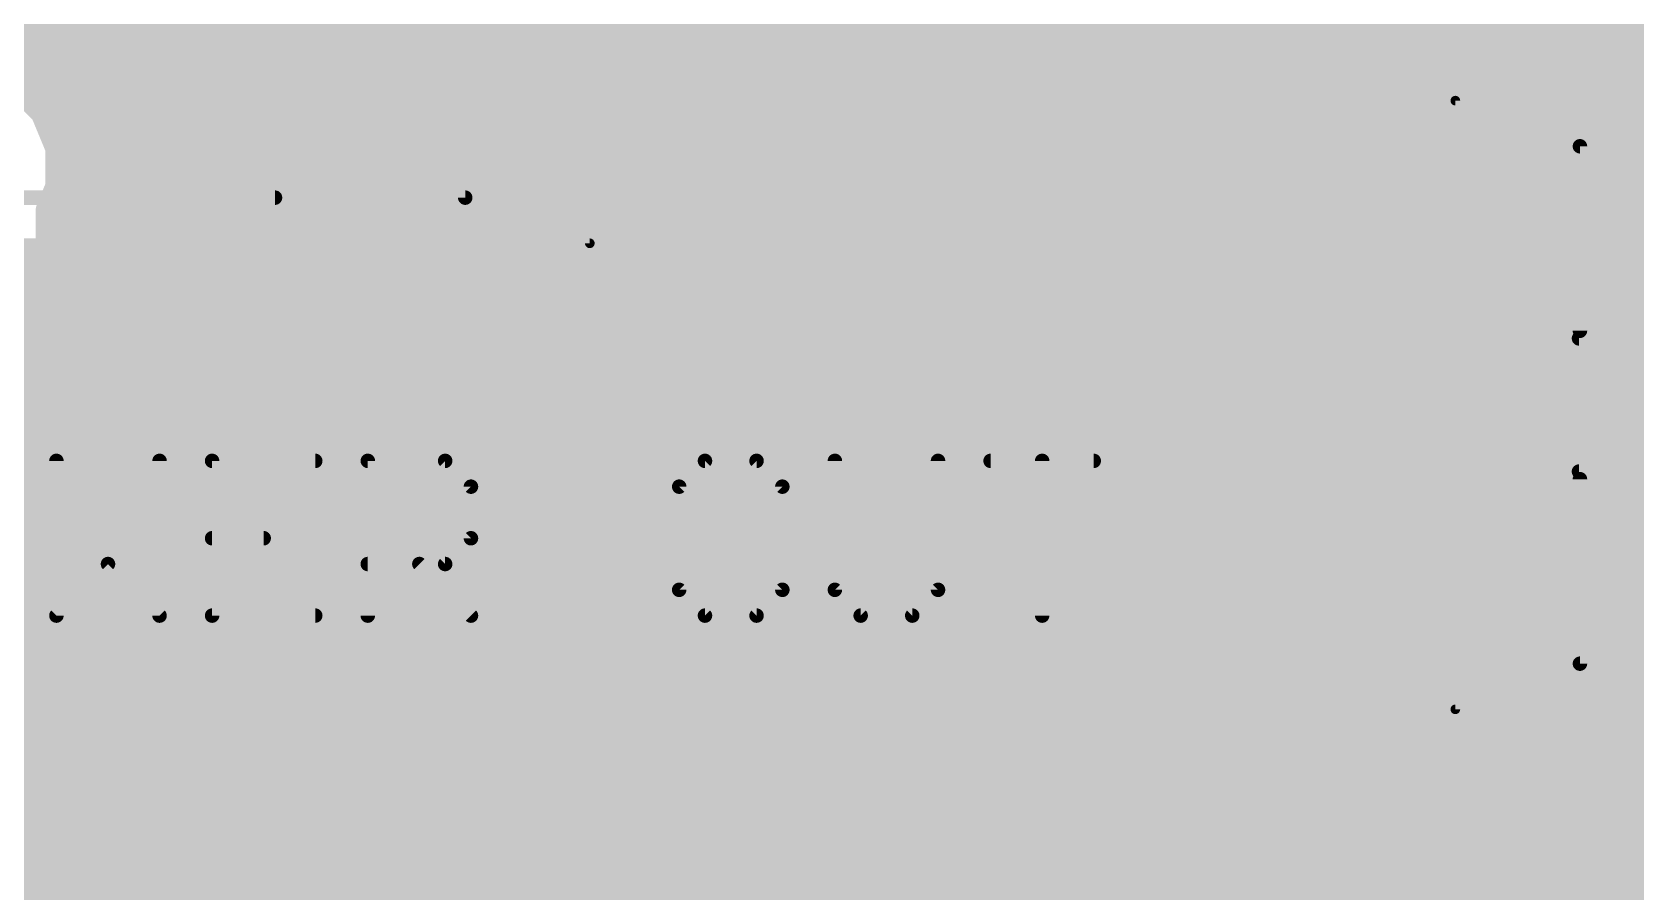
# Model space of a CAD drawing. Extents: x 0 to 10.8, y 0 to 6.1.
# Drawn here: x 8.835 to 9.498, y 0.935 to 1.291 of the extents above; entities that cross this region are included whole.
import ezdxf

# ---------------------------------------------------------------- set-up
doc = ezdxf.new("R2010")
doc.units = 0
for name, color, linetype in [('1', 22, 'CONTINUOUS'), ('16', 175, 'CONTINUOUS'), ('21', 253, 'CONTINUOUS'), ('25', 253, 'CONTINUOUS'), ('29', 253, 'CONTINUOUS'), ('31', 253, 'CONTINUOUS'), ('41', 22, 'CONTINUOUS'), ('51', 253, 'CONTINUOUS')]:
    doc.layers.add(name, color=color, linetype=linetype)

# ---------------------------------------------------------------- blocks, each defined once
blk = doc.blocks.new('RECT')
blk.add_solid([(-0.5, -0.5), (0.5, -0.5), (-0.5, 0.5), (0.5, 0.5)])

msp = doc.modelspace()

# ---------------------------------------------------------------- linework, layer by layer
at = {"layer": '1', "const_width": 0.016}
for points in [[(9.196854, 1.135118), (9.002433, 1.329539)], [(9.214413, 1.161394), (9.075421, 1.300386)], [(9.079807, 1.296), (10.129, 1.296)], [(9.095807, 1.28), (10.129, 1.28)], [(9.419583, 1.272606), (9.413728, 1.266752)], [(9.42787, 1.272606), (9.419583, 1.272606)], [(9.836906, 1.272606), (9.42787, 1.272606)], [(9.111807, 1.264), (9.413728, 1.264)], [(9.413728, 1.266752), (9.413728, 1.006496)], [(9.127807, 1.248), (9.413728, 1.248)], [(9.143807, 1.232), (9.413728, 1.232)], [(9.159807, 1.216), (9.413728, 1.216)], [(9.075421, 1.207697), (9.075421, 1.212713)], [(9.075421, 1.212713), (9.165854, 1.122276)], [(9.075421, 1.199409), (9.075421, 1.207697)], [(9.069567, 1.193555), (9.075421, 1.199409)], [(9.075421, 1.2), (9.08813, 1.2)], [(9.175807, 1.2), (9.413728, 1.2)], [(8.817303, 1.193555), (9.069567, 1.193555)], [(7.800461, 1.184), (9.10413, 1.184)], [(9.191807, 1.184), (9.413728, 1.184)], [(7.800461, 1.168), (9.12013, 1.168)], [(9.207807, 1.168), (9.413728, 1.168)], [(9.22313, 1.152677), (9.214413, 1.161394)], [(7.800461, 1.152), (9.13613, 1.152)], [(9.22785, 1.141283), (9.22313, 1.152677)], [(9.223413, 1.152), (9.413728, 1.152)], [(9.22785, 0.264807), (9.22785, 1.141283)], [(7.800461, 1.136), (9.15213, 1.136)], [(9.196854, 0.251969), (9.196854, 1.135118)], [(9.22785, 1.136), (9.413728, 1.136)], [(9.48672, 1.136626), (9.48672, 0.499701)], [(9.165854, 1.122276), (9.165854, 0.258134)], [(7.800461, 1.12), (9.165854, 1.12)], [(9.22785, 1.12), (9.413728, 1.12)], [(7.800461, 1.104), (9.165854, 1.104)], [(9.22785, 1.104), (9.413728, 1.104)], [(7.800461, 1.088), (9.165854, 1.088)], [(9.22785, 1.088), (9.413728, 1.088)], [(7.800461, 1.072), (9.165854, 1.072)], [(9.22785, 1.072), (9.413728, 1.072)], [(7.800461, 1.056), (9.165854, 1.056)], [(9.22785, 1.056), (9.413728, 1.056)], [(7.800461, 1.04), (9.165854, 1.04)], [(9.22785, 1.04), (9.413728, 1.04)], [(7.800461, 1.024), (9.165854, 1.024)], [(9.22785, 1.024), (9.413728, 1.024)], [(7.854102, 1.008), (9.165854, 1.008)], [(9.22785, 1.008), (9.413728, 1.008)], [(9.413728, 1.006496), (9.419583, 1.000642)], [(9.419583, 1.000642), (9.42787, 1.000642)], [(9.42787, 1.000642), (9.46272, 1.000642)], [(9.46272, 1.000642), (9.46272, 0.504472)], [(7.899028, 0.992), (9.165854, 0.992)], [(9.22785, 0.992), (9.46272, 0.992)], [(7.923398, 0.976), (9.165854, 0.976)], [(9.22785, 0.976), (9.46272, 0.976)], [(8.191449, 0.96), (9.165854, 0.96)], [(9.22785, 0.96), (9.46272, 0.96)], [(8.232437, 0.944), (9.165854, 0.944)], [(9.22785, 0.944), (9.46272, 0.944)], [(8.255366, 0.928), (9.165854, 0.928)], [(9.22785, 0.928), (9.46272, 0.928)]]:
    msp.add_lwpolyline(points, dxfattribs=at)
at = {"layer": '1', "const_width": 0.008}
for points in [[(9.079807, 1.3, 1), (9.079807, 1.292)], [(9.095807, 1.284, 1), (9.095807, 1.276)], [(9.419583, 1.276606, 1), (9.419583, 1.268606)], [(9.422411, 1.269778, 1), (9.416754, 1.275435)], [(9.42787, 1.276606, 1), (9.42787, 1.268606)], [(9.42787, 1.268606, 1), (9.42787, 1.276606)], [(9.111807, 1.268, 1), (9.111807, 1.26)], [(9.417728, 1.266752, 1), (9.409728, 1.266752)], [(9.4109, 1.26958, 1), (9.416557, 1.263924)], [(9.413728, 1.26, 1), (9.413728, 1.268)], [(9.127807, 1.252, 1), (9.127807, 1.244)], [(9.413728, 1.244, 1), (9.413728, 1.252)], [(9.143807, 1.236, 1), (9.143807, 1.228)], [(9.413728, 1.228, 1), (9.413728, 1.236)], [(9.159807, 1.22, 1), (9.159807, 1.212)], [(9.413728, 1.212, 1), (9.413728, 1.22)], [(9.079421, 1.212713, 1), (9.071421, 1.212713)], [(9.07825, 1.215541, 1), (9.072593, 1.209884)], [(9.079421, 1.207697, 1), (9.071421, 1.207697)], [(9.071421, 1.207697, 1), (9.079421, 1.207697)], [(9.075421, 1.204, 1), (9.075421, 1.196)], [(9.071421, 1.199409, 1), (9.079421, 1.199409)], [(9.07825, 1.196581, 1), (9.072593, 1.202238)], [(9.08813, 1.196, 1), (9.08813, 1.204)], [(9.175807, 1.204, 1), (9.175807, 1.196)], [(9.413728, 1.196, 1), (9.413728, 1.204)], [(9.066739, 1.196384, 1), (9.072395, 1.190727)], [(9.069567, 1.189555, 1), (9.069567, 1.197555)], [(9.10413, 1.18, 1), (9.10413, 1.188)], [(9.191807, 1.188, 1), (9.191807, 1.18)], [(9.413728, 1.18, 1), (9.413728, 1.188)], [(9.12013, 1.164, 1), (9.12013, 1.172)], [(9.207807, 1.172, 1), (9.207807, 1.164)], [(9.413728, 1.164, 1), (9.413728, 1.172)], [(9.217242, 1.164222, 1), (9.211585, 1.158565)], [(9.211585, 1.158565, 1), (9.217242, 1.164222)], [(9.13613, 1.148, 1), (9.13613, 1.156)], [(9.226825, 1.154208, 1), (9.219435, 1.151146)], [(9.223413, 1.156, 1), (9.223413, 1.148)], [(9.220301, 1.149849, 1), (9.225958, 1.155506)], [(9.413728, 1.148, 1), (9.413728, 1.156)], [(9.23185, 1.141283, 1), (9.22385, 1.141283)], [(9.15213, 1.132, 1), (9.15213, 1.14)], [(9.200854, 1.135118, 1), (9.192854, 1.135118)], [(9.22785, 1.14, 1), (9.22785, 1.132)], [(9.224155, 1.139752, 1), (9.231546, 1.142814)], [(9.413728, 1.132, 1), (9.413728, 1.14)], [(9.49072, 1.136626, 1), (9.48272, 1.136626)], [(9.194026, 1.13229, 1), (9.199683, 1.137947)], [(9.169854, 1.122276, 1), (9.161854, 1.122276)], [(9.163026, 1.119447, 1), (9.168683, 1.125104)], [(9.165854, 1.116, 1), (9.165854, 1.124)], [(9.22785, 1.124, 1), (9.22785, 1.116)], [(9.413728, 1.116, 1), (9.413728, 1.124)], [(9.165854, 1.1, 1), (9.165854, 1.108)], [(9.22785, 1.108, 1), (9.22785, 1.1)], [(9.413728, 1.1, 1), (9.413728, 1.108)], [(9.165854, 1.084, 1), (9.165854, 1.092)], [(9.22785, 1.092, 1), (9.22785, 1.084)], [(9.413728, 1.084, 1), (9.413728, 1.092)], [(9.165854, 1.068, 1), (9.165854, 1.076)], [(9.22785, 1.076, 1), (9.22785, 1.068)], [(9.413728, 1.068, 1), (9.413728, 1.076)], [(9.165854, 1.052, 1), (9.165854, 1.06)], [(9.22785, 1.06, 1), (9.22785, 1.052)], [(9.413728, 1.052, 1), (9.413728, 1.06)], [(9.165854, 1.036, 1), (9.165854, 1.044)], [(9.22785, 1.044, 1), (9.22785, 1.036)], [(9.413728, 1.036, 1), (9.413728, 1.044)], [(9.165854, 1.02, 1), (9.165854, 1.028)], [(9.22785, 1.028, 1), (9.22785, 1.02)], [(9.413728, 1.02, 1), (9.413728, 1.028)], [(9.165854, 1.004, 1), (9.165854, 1.012)], [(9.22785, 1.012, 1), (9.22785, 1.004)], [(9.413728, 1.004, 1), (9.413728, 1.012)], [(9.409728, 1.006496, 1), (9.417728, 1.006496)], [(9.416557, 1.009324, 1), (9.4109, 1.003668)], [(9.419583, 1.004642, 1), (9.419583, 0.996642)], [(9.416754, 0.997813, 1), (9.422411, 1.00347)], [(9.42787, 1.004642, 1), (9.42787, 0.996642)], [(9.42787, 0.996642, 1), (9.42787, 1.004642)], [(9.46672, 1.000642, 1), (9.45872, 1.000642)], [(9.46272, 0.996642, 1), (9.46272, 1.004642)], [(9.165854, 0.988, 1), (9.165854, 0.996)], [(9.22785, 0.996, 1), (9.22785, 0.988)], [(9.46272, 0.988, 1), (9.46272, 0.996)], [(9.165854, 0.972, 1), (9.165854, 0.98)], [(9.22785, 0.98, 1), (9.22785, 0.972)], [(9.46272, 0.972, 1), (9.46272, 0.98)], [(9.165854, 0.956, 1), (9.165854, 0.964)], [(9.22785, 0.964, 1), (9.22785, 0.956)], [(9.46272, 0.956, 1), (9.46272, 0.964)], [(9.165854, 0.94, 1), (9.165854, 0.948)], [(9.22785, 0.948, 1), (9.22785, 0.94)], [(9.46272, 0.94, 1), (9.46272, 0.948)], [(9.165854, 0.924, 1), (9.165854, 0.932)], [(9.22785, 0.932, 1), (9.22785, 0.924)], [(9.46272, 0.924, 1), (9.46272, 0.932)]]:
    msp.add_lwpolyline(points, format="xyb", dxfattribs=at)
at = {"layer": '16', "const_width": 0.016}
for points in [[(6.403114, 1.296), (10.754087, 1.296)], [(6.403114, 1.28), (10.754087, 1.28)], [(8.829354, 1.271449), (8.813551, 1.277996)], [(8.841449, 1.259354), (8.829354, 1.271449)], [(8.836803, 1.264), (10.754087, 1.264)], [(8.847996, 1.243551), (8.841449, 1.259354)], [(8.846154, 1.248), (10.754087, 1.248)], [(8.847996, 1.226445), (8.847996, 1.243551)], [(8.847996, 1.232), (10.754087, 1.232)], [(8.843996, 1.216791), (8.847996, 1.226445)], [(8.843996, 0.831154), (8.843996, 1.216791)], [(8.843996, 1.216), (10.754087, 1.216)], [(8.843996, 1.2), (10.754087, 1.2)], [(8.843996, 1.184), (10.754087, 1.184)], [(8.843996, 1.168), (10.754087, 1.168)], [(8.843996, 1.152), (10.754087, 1.152)], [(8.843996, 1.136), (10.754087, 1.136)], [(8.843996, 1.12), (10.754087, 1.12)], [(8.843996, 1.104), (10.754087, 1.104)], [(8.843996, 1.088), (9.677091, 1.088)], [(8.843996, 1.072), (9.666008, 1.072)], [(8.843996, 1.056), (9.664, 1.056)], [(8.843996, 1.04), (9.669315, 1.04)], [(8.843996, 1.024), (9.692835, 1.024)], [(8.843996, 1.008), (10.222299, 1.008)], [(8.843996, 0.992), (10.238299, 0.992)], [(8.843996, 0.976), (10.254299, 0.976)], [(8.843996, 0.96), (10.270299, 0.96)], [(8.843996, 0.944), (10.286299, 0.944)], [(8.843996, 0.928), (10.302299, 0.928)]]:
    msp.add_lwpolyline(points, dxfattribs=at)
at = {"layer": '16', "const_width": 0.008}
for points in [[(8.832183, 1.274277, 1), (8.826526, 1.26862)], [(8.827823, 1.267753, 1), (8.830885, 1.275144)], [(8.836803, 1.268, 1), (8.836803, 1.26)], [(8.845144, 1.260885, 1), (8.837753, 1.257823)], [(8.83862, 1.256526, 1), (8.844277, 1.262183)], [(8.846154, 1.252, 1), (8.846154, 1.244)], [(8.851996, 1.243551, 1), (8.843996, 1.243551)], [(8.844301, 1.24202, 1), (8.851691, 1.245082)], [(8.847996, 1.236, 1), (8.847996, 1.228)], [(8.843996, 1.226445, 1), (8.851996, 1.226445)], [(8.851691, 1.224914, 1), (8.844301, 1.227976)], [(8.847996, 1.216791, 1), (8.839996, 1.216791)], [(8.843996, 1.22, 1), (8.843996, 1.212)], [(8.840301, 1.218323, 1), (8.847691, 1.21526)], [(8.843996, 1.204, 1), (8.843996, 1.196)], [(8.843996, 1.188, 1), (8.843996, 1.18)], [(8.843996, 1.172, 1), (8.843996, 1.164)], [(8.843996, 1.156, 1), (8.843996, 1.148)], [(8.843996, 1.14, 1), (8.843996, 1.132)], [(8.843996, 1.124, 1), (8.843996, 1.116)], [(8.843996, 1.108, 1), (8.843996, 1.1)], [(8.843996, 1.092, 1), (8.843996, 1.084)], [(8.843996, 1.076, 1), (8.843996, 1.068)], [(8.843996, 1.06, 1), (8.843996, 1.052)], [(8.843996, 1.044, 1), (8.843996, 1.036)], [(8.843996, 1.028, 1), (8.843996, 1.02)], [(8.843996, 1.012, 1), (8.843996, 1.004)], [(8.843996, 0.996, 1), (8.843996, 0.988)], [(8.843996, 0.98, 1), (8.843996, 0.972)], [(8.843996, 0.964, 1), (8.843996, 0.956)], [(8.843996, 0.948, 1), (8.843996, 0.94)], [(8.843996, 0.932, 1), (8.843996, 0.924)]]:
    msp.add_lwpolyline(points, format="xyb", dxfattribs=at)
at = {"layer": '21', "const_width": 0.006}
msp.add_lwpolyline([(8.93511, 1.222453), (8.778417, 1.222453)], dxfattribs=at)
at = {"layer": '21', "const_width": 0.003}
msp.add_lwpolyline([(8.93511, 1.220953, 1), (8.93511, 1.223953)], format="xyb", dxfattribs=at)
at = {"layer": '25', "const_width": 0.006}
for points in [[(8.844614, 1.113488), (8.844614, 1.049437)], [(8.887315, 1.049437), (8.887315, 1.113488)], [(8.951768, 1.113488), (8.909067, 1.113488)], [(8.909067, 1.113488), (8.909067, 1.049437)], [(8.97352, 1.049437), (8.97352, 1.113488)], [(8.97352, 1.113488), (9.005543, 1.113488)], [(9.005543, 1.113488), (9.01622, 1.102815)], [(9.113098, 1.113488), (9.102425, 1.102815)], [(9.134449, 1.113488), (9.113098, 1.113488)], [(9.145126, 1.102815), (9.134449, 1.113488)], [(9.166878, 1.113488), (9.166878, 1.06011)], [(9.209579, 1.06011), (9.209579, 1.113488)], [(9.231331, 1.113488), (9.274031, 1.113488)], [(9.252681, 1.049437), (9.252681, 1.113488)], [(9.01622, 1.102815), (9.01622, 1.081461)], [(9.102425, 1.102815), (9.102425, 1.06011)], [(9.145126, 1.06011), (9.145126, 1.102815)], [(8.909067, 1.081461), (8.930417, 1.081461)], [(9.01622, 1.081461), (9.005543, 1.070787)], [(8.844614, 1.049437), (8.865965, 1.070787)], [(8.865965, 1.070787), (8.887315, 1.049437)], [(9.005543, 1.070787), (8.97352, 1.070787)], [(8.99487, 1.070787), (9.01622, 1.049437)], [(9.102425, 1.06011), (9.113098, 1.049437)], [(9.134449, 1.049437), (9.145126, 1.06011)], [(9.166878, 1.06011), (9.177551, 1.049437)], [(9.198902, 1.049437), (9.209579, 1.06011)], [(8.909067, 1.049437), (8.951768, 1.049437)], [(9.113098, 1.049437), (9.134449, 1.049437)], [(9.177551, 1.049437), (9.198902, 1.049437)]]:
    msp.add_lwpolyline(points, dxfattribs=at)
at = {"layer": '25', "const_width": 0.003}
for points in [[(8.846114, 1.113488, 1), (8.843114, 1.113488)], [(8.888815, 1.113488, 1), (8.885815, 1.113488)], [(8.909067, 1.114988, 1), (8.909067, 1.111988)], [(8.910567, 1.113488, 1), (8.907567, 1.113488)], [(8.951768, 1.111988, 1), (8.951768, 1.114988)], [(8.97502, 1.113488, 1), (8.97202, 1.113488)], [(8.97352, 1.114988, 1), (8.97352, 1.111988)], [(9.006604, 1.114549, 1), (9.004483, 1.112427)], [(9.005543, 1.111988, 1), (9.005543, 1.114988)], [(9.113098, 1.114988, 1), (9.113098, 1.111988)], [(9.114159, 1.112428, 1), (9.112038, 1.114549)], [(9.135509, 1.114549, 1), (9.133388, 1.112427)], [(9.134449, 1.111988, 1), (9.134449, 1.114988)], [(9.168378, 1.113488, 1), (9.165378, 1.113488)], [(9.211079, 1.113488, 1), (9.208079, 1.113488)], [(9.231331, 1.114988, 1), (9.231331, 1.111988)], [(9.254181, 1.113488, 1), (9.251181, 1.113488)], [(9.274031, 1.111988, 1), (9.274031, 1.114988)], [(9.01772, 1.102815, 1), (9.01472, 1.102815)], [(9.01516, 1.101754, 1), (9.017281, 1.103876)], [(9.103925, 1.102815, 1), (9.100925, 1.102815)], [(9.101365, 1.103876, 1), (9.103486, 1.101754)], [(9.146626, 1.102815, 1), (9.143626, 1.102815)], [(9.144066, 1.101754, 1), (9.146186, 1.103876)], [(8.909067, 1.082961, 1), (8.909067, 1.079961)], [(8.930417, 1.079961, 1), (8.930417, 1.082961)], [(9.01472, 1.081461, 1), (9.01772, 1.081461)], [(9.017281, 1.0804, 1), (9.01516, 1.082521)], [(8.867025, 1.071848, 1), (8.864904, 1.069727)], [(8.867025, 1.069727, 1), (8.864904, 1.071848)], [(8.97352, 1.072287, 1), (8.97352, 1.069287)], [(8.995931, 1.071848, 1), (8.993809, 1.069727)], [(9.004483, 1.071848, 1), (9.006604, 1.069727)], [(9.005543, 1.069287, 1), (9.005543, 1.072287)], [(9.103486, 1.061171, 1), (9.101365, 1.05905)], [(9.146186, 1.059049, 1), (9.144066, 1.061171)], [(9.167939, 1.061171, 1), (9.165817, 1.05905)], [(9.210639, 1.059049, 1), (9.208518, 1.061171)], [(9.100925, 1.06011, 1), (9.103925, 1.06011)], [(9.143626, 1.06011, 1), (9.146626, 1.06011)], [(9.165378, 1.06011, 1), (9.168378, 1.06011)], [(9.208079, 1.06011, 1), (9.211079, 1.06011)], [(8.843554, 1.050498, 1), (8.845675, 1.048376)], [(8.843114, 1.049437, 1), (8.846114, 1.049437)], [(8.885815, 1.049437, 1), (8.888815, 1.049437)], [(8.886254, 1.048376, 1), (8.888376, 1.050498)], [(8.909067, 1.050937, 1), (8.909067, 1.047937)], [(8.907567, 1.049437, 1), (8.910567, 1.049437)], [(8.951768, 1.047937, 1), (8.951768, 1.050937)], [(8.97202, 1.049437, 1), (8.97502, 1.049437)], [(9.01516, 1.048376, 1), (9.017281, 1.050498)], [(9.113098, 1.050937, 1), (9.113098, 1.047937)], [(9.112038, 1.048376, 1), (9.114159, 1.050498)], [(9.133388, 1.050498, 1), (9.135509, 1.048376)], [(9.134449, 1.047937, 1), (9.134449, 1.050937)], [(9.177551, 1.050937, 1), (9.177551, 1.047937)], [(9.176491, 1.048376, 1), (9.178612, 1.050498)], [(9.197841, 1.050498, 1), (9.199962, 1.048376)], [(9.198902, 1.047937, 1), (9.198902, 1.050937)], [(9.251181, 1.049437, 1), (9.254181, 1.049437)]]:
    msp.add_lwpolyline(points, format="xyb", dxfattribs=at)
at = {"layer": '41', "const_width": 0.004}
for points in [[(9.065425, 1.455524), (9.065425, 1.203555)], [(9.423728, 1.26261), (9.841051, 1.26261)], [(9.423728, 1.010642), (9.423728, 1.26261)], [(9.065425, 1.203555), (8.648102, 1.203555)], [(9.841051, 1.010642), (9.423728, 1.010642)]]:
    msp.add_lwpolyline(points, dxfattribs=at)
at = {"layer": '41', "const_width": 0.002}
for points in [[(9.423728, 1.26361, 1), (9.423728, 1.26161)], [(9.424728, 1.26261, 1), (9.422728, 1.26261)], [(9.064425, 1.203555, 1), (9.066425, 1.203555)], [(9.065425, 1.202555, 1), (9.065425, 1.204555)], [(9.423728, 1.011642, 1), (9.423728, 1.009642)], [(9.422728, 1.010642, 1), (9.424728, 1.010642)]]:
    msp.add_lwpolyline(points, format="xyb", dxfattribs=at)
at = {"layer": '51', "const_width": 0.006}
for points in [[(9.01385, 1.298831), (9.01385, 1.222453)], [(9.475303, 1.243713), (9.789476, 1.243713)], [(9.475303, 1.167335), (9.475303, 1.243713)], [(9.01385, 1.222453), (8.699677, 1.222453)], [(9.475303, 1.029539), (9.475303, 1.105917)], [(9.789476, 1.029539), (9.475303, 1.029539)]]:
    msp.add_lwpolyline(points, dxfattribs=at)
at = {"layer": '51'}
for points, const_width in [([(9.475303, 1.245213, 1), (9.475303, 1.242213)], 0.003), ([(9.476803, 1.243713, 1), (9.473803, 1.243713)], 0.003), ([(9.01235, 1.222453, 1), (9.01535, 1.222453)], 0.003), ([(9.01385, 1.220953, 1), (9.01385, 1.223953)], 0.003), ([(9.473803, 1.167335, 1), (9.476803, 1.167335)], 0.003), ([(9.474909, 1.109067, 1), (9.474909, 1.164185)], 0.006), ([(9.474909, 1.165685, 1), (9.474909, 1.162685)], 0.003), ([(9.474909, 1.110567, 1), (9.474909, 1.107567)], 0.003), ([(9.476803, 1.105917, 1), (9.473803, 1.105917)], 0.003), ([(9.475303, 1.031039, 1), (9.475303, 1.028039)], 0.003), ([(9.473803, 1.029539, 1), (9.476803, 1.029539)], 0.003)]:
    msp.add_lwpolyline(points, format="xyb", dxfattribs=dict(at, const_width=const_width))

# ---------------------------------------------------------------- block references
at = {"layer": '1', "xscale": 0.090551, "yscale": 0.220472}
for p in [(9.002433, 1.329539), (9.48672, 1.136626)]:
    msp.add_blockref('RECT', p, dxfattribs=at)
at = {"layer": '29', "xscale": 0.098551, "yscale": 0.228472}
for p in [(9.002433, 1.329539), (9.48672, 1.136626)]:
    msp.add_blockref('RECT', p, dxfattribs=at)
at = {"layer": '31', "xscale": 0.090551, "yscale": 0.220472}
for p in [(9.002433, 1.329539), (9.48672, 1.136626)]:
    msp.add_blockref('RECT', p, dxfattribs=at)

doc.saveas('drawing.dxf')
